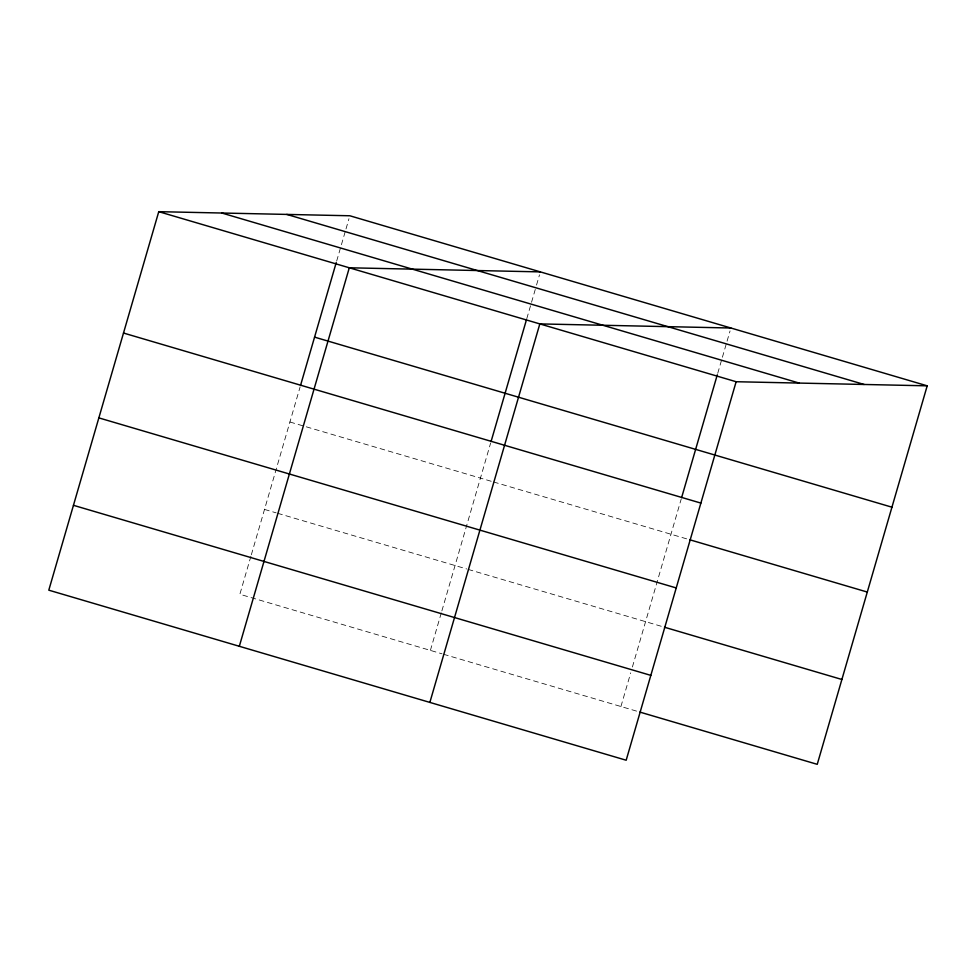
<?xml version="1.0" encoding="UTF-8"?>
<svg xmlns="http://www.w3.org/2000/svg" width="976" height="976" viewBox="0 0 976 976"><rect width="100%" height="100%" fill="white"/><g stroke="black" fill="none" stroke-linecap="round" stroke-linejoin="round"><path stroke-width="0.73" stroke-dasharray="4.88 3.66" d="M250.917 556.235L239.864 594.274L442.03 653.822M251.344 554.771L300.12 386.886M336.659 261.104L345.577 230.397M346.004 228.933L348.981 218.697M430.392 650.394L441.445 612.355M441.872 610.891L490.647 442.994M526.772 318.688L536.117 286.517M536.532 285.053L539.508 274.817M620.931 706.514L630.703 672.867M632.399 667.011L681.187 499.114M717.726 373.344L721.972 358.717M722.399 357.253L726.644 342.637M727.071 341.173L730.048 330.937M289.909 421.998L492.087 481.534M493.539 481.961L688.434 539.374M264.52 509.423L276.147 512.851M277.611 513.278L466.687 568.959M468.138 569.398L663.033 626.799M443.482 654.249L638.377 711.65"/><path stroke-width="1.46" d="M927.2 385.825L349.823 215.769L158.759 211.67L48.8 590.175L626.177 760.231L736.136 381.726L927.2 385.825L817.241 764.33L639.829 712.077M300.535 385.422L336.232 262.568M239.327 646.295L349.298 267.79L540.362 271.889M491.074 441.53L526.345 320.14M429.867 702.403L539.826 323.91L730.89 328.009M681.602 497.65L717.299 374.796M286.773 214.415L864.15 384.471M221.82 213.024L799.185 383.08M158.759 211.67L736.136 381.726M314.565 337.135L891.942 507.191M123.501 333.036L700.878 503.091M689.886 539.801L867.286 592.054M98.857 417.887L676.222 587.942M664.485 627.226L841.885 679.479M73.456 505.312L650.821 675.368"/></g></svg>
